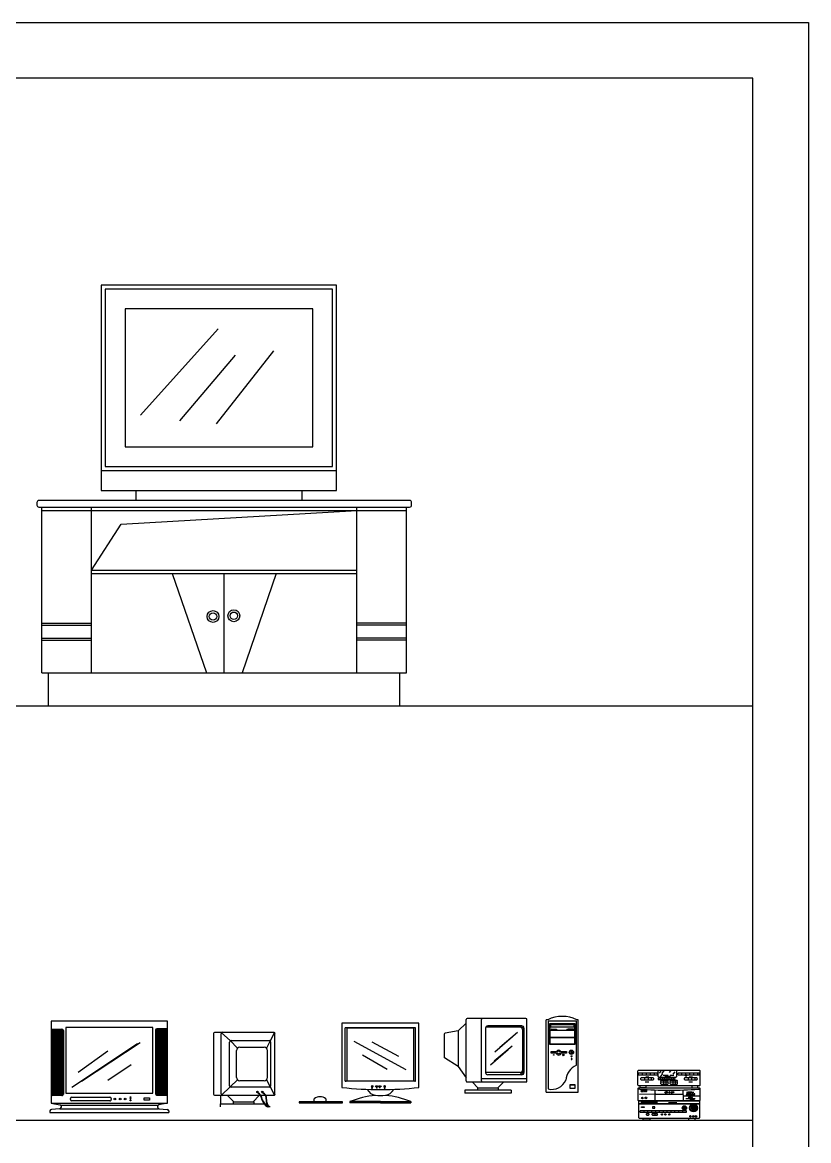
# Model space of a CAD drawing. Header units: inches. Extents: x 11.8 to 54.3, y 10.8 to 35.6.
# Drawn here: x 49.54 to 54.28, y 28.87 to 35.62 of the extents above; entities that cross this region are included whole.
import ezdxf

# ---------------------------------------------------------------- set-up
doc = ezdxf.new("R2010")
doc.units = ezdxf.units.IN
doc.header["$MEASUREMENT"] = 0
for name, color, linetype in [('02', 2, 'Continuous'), ('1', 1, 'Continuous'), ('4', 4, 'Continuous'), ('8', 8, 'Continuous'), ('kadrbm', 4, 'Continuous')]:
    doc.layers.add(name, color=color, linetype=linetype)
pattern_1 = [(45, (48.951376, 28.469037), (-0.004490128, 0.004490128), []), (135, (48.951376, 28.469037), (-0.004490128, -0.004490128), [])]
pattern_2 = [(82.5, (-159.1795005, 506.76297), (-0.00472030156, 0.00442143224), [0, -0.005099354046, 0, -0.00570322492, 0, -0.005451612056]), (52.5, (-159.1795005, 506.76297), (-0.00249646094, 0.0108930916), [0, -0.002750967314, 0, -0.00459612832, 0, -0.00176129005]), (12.5, (-159.1824183, 506.760052), (0.007374032543, 0.00740088168), [0, -0.001677419094, 0, -0.00603870874, 0, -0.00788386974]), (2.5, (-159.182418, 506.760052), (0.00504917292, 0.00921326749), [0, -0.000838709547, 0, -0.00395870906, 0, -0.004529031554])]

# ---------------------------------------------------------------- blocks, each defined once
blk = doc.blocks.new('kadrbm')
at = {"layer": 'kadrbm', "color": 4}
blk.add_lwpolyline([(0, 0), (0, 24.7972), (21, 24.7972), (21, 0), (0, 0)], close=True, dxfattribs=at)
blk.add_lwpolyline([(20.6631, 0.3257), (20.6631, 24.4603), (0.3369, 24.4603), (0.3369, 0.3257), (20.6631, 0.3257)], dxfattribs=at)

msp = doc.modelspace()

# ---------------------------------------------------------------- hatches: boundary and pattern name
at = {"layer": '8'}
h = msp.add_hatch(dxfattribs=at)
h.set_pattern_fill('ANSI37', color=256, scale=0.002, style=0)
h.set_pattern_definition(pattern_1)
edge = h.paths.add_edge_path()
edge.add_ellipse((49.7729, 29.5394), major_axis=(0.00933, 0), ratio=0.85714, start_angle=-360, end_angle=-270)
edge.add_line((49.7729, 29.5474), (49.7097, 29.5474))
edge.add_line((49.7097, 29.5474), (49.7097, 29.1459))
edge.add_line((49.7097, 29.1459), (49.7729, 29.1459))
edge.add_ellipse((49.7729, 29.1539), major_axis=(-0.00933, 0), ratio=0.85714, start_angle=90, end_angle=180)
edge.add_line((49.7822, 29.1539), (49.7822, 29.5394))
h = msp.add_hatch(dxfattribs=at)
h.set_pattern_fill('ANSI37', color=256, scale=0.002, style=0)
h.set_pattern_definition(pattern_1)
edge = h.paths.add_edge_path()
edge.add_ellipse((50.3466, 29.1575), major_axis=(0.00933, 0), ratio=0.85714, start_angle=180, end_angle=270)
edge.add_line((50.3466, 29.1495), (50.4097, 29.1495))
edge.add_line((50.4097, 29.1495), (50.4097, 29.5488))
edge.add_line((50.4097, 29.5488), (50.3466, 29.5488))
edge.add_ellipse((50.3466, 29.5408), major_axis=(-0.00933, 0), ratio=0.85714, start_angle=-90, end_angle=0)
edge.add_line((50.3373, 29.5408), (50.3373, 29.1575))
h = msp.add_hatch(color=256, dxfattribs=at)
h.dxf.hatch_style = 1
h.paths.add_polyline_path([(53.2527, 29.0989), (53.2527, 29.0974), (53.6218, 29.0974), (53.6218, 29.0989)])
h = msp.add_hatch(dxfattribs=at)
h.set_pattern_fill('AR-SAND,_O', color=256, scale=0.003355, angle=45)
h.set_pattern_definition(pattern_2)
h.paths.add_polyline_path([(53.5155, 29.0712, 1), (53.5424, 29.0712, 1)])
h = msp.add_hatch(dxfattribs=at)
h.set_pattern_fill('AR-SAND,_O', color=256, scale=0.003355, angle=45)
h.set_pattern_definition(pattern_2)
h.paths.add_polyline_path([(53.6007, 29.0717, 1), (53.5677, 29.0717, 1)])

# ---------------------------------------------------------------- linework, layer by layer
at = {"layer": '02'}
for p, q in [((50.2474, 33.2537, -0.4312), (50.7155, 33.7745, -0.4312)), ((50.4859, 33.2184, -0.4312), (50.8215, 33.6156, -0.4312)), ((50.7067, 33.2008, -0.4312), (51.0511, 33.6421, -0.4312)), ((50.0107, 32.9183), (51.4307, 32.9183)), ((49.6531, 31.6983), (49.6531, 32.6983)), ((49.6531, 32.6783), (51.8531, 32.6783)), ((49.9531, 31.6983), (49.9531, 32.6983)), ((51.5531, 31.6983), (51.5531, 32.6983)), ((51.8531, 31.6983), (51.8531, 32.6983)), ((49.9531, 32.3183), (51.5531, 32.3183)), ((49.9531, 32.2983), (51.5531, 32.2983)), ((50.4397, 32.2983), (50.6457, 31.6983)), ((50.7531, 31.6983), (50.7531, 32.2983)), ((51.0665, 32.2983), (50.8606, 31.6983)), ((49.6531, 31.9983), (49.9531, 31.9983)), ((51.8531, 31.9983), (51.5531, 31.9983)), ((49.6531, 31.9863), (49.9531, 31.9863)), ((51.8531, 31.9863), (51.5531, 31.9863)), ((49.6531, 31.9063), (49.9531, 31.9063)), ((49.6531, 31.8943), (49.9531, 31.8943)), ((51.8531, 31.9063), (51.5531, 31.9063)), ((51.8531, 31.8943), (51.5531, 31.8943)), ((49.6531, 31.6983), (51.8531, 31.6983)), ((49.6931, 31.4983), (49.6931, 31.6983)), ((51.8131, 31.4983), (51.8131, 31.6983)), ((49.6931, 31.4983), (51.8131, 31.4983)), ((50.4097, 29.5953), (49.7097, 29.5953)), ((49.7097, 29.5953), (49.7097, 29.1013)), ((50.4097, 29.1013), (50.4097, 29.5953)), ((52.2119, 29.5842), (52.164, 29.5365)), ((52.2119, 29.2348), (52.2119, 29.6046)), ((52.5729, 29.611), (52.2183, 29.611)), ((52.3049, 29.2348), (52.3049, 29.6046)), ((52.5482, 29.5666), (52.3424, 29.5666)), ((52.5482, 29.5666), (52.5393, 29.5583)), ((52.5484, 29.5545), (52.5573, 29.5628)), ((52.5793, 29.2348), (52.5793, 29.6046)), ((52.6958, 29.1668), (52.6958, 29.6033)), ((52.7048, 29.6033), (52.6958, 29.6033)), ((52.7066, 29.5961), (52.7066, 29.1861)), ((52.878, 29.5961), (52.7066, 29.5961)), ((52.7165, 29.4543), (52.7165, 29.5814)), ((52.7165, 29.5814), (52.8684, 29.5814)), ((52.8684, 29.5814), (52.8684, 29.4543)), ((52.878, 29.3289), (52.878, 29.5961)), ((52.8888, 29.6033), (52.8798, 29.6033)), ((52.8888, 29.1668), (52.8888, 29.6033)), ((49.7097, 29.5474), (49.7729, 29.5474)), ((49.7822, 29.5394), (49.7822, 29.1539)), ((50.3213, 29.5574), (49.7982, 29.5574)), ((49.7982, 29.5574), (49.7982, 29.1604)), ((50.3213, 29.1604), (50.3213, 29.5574)), ((50.3373, 29.5408), (50.3373, 29.1575)), ((50.4097, 29.5488), (50.3466, 29.5488)), ((50.7896, 29.4788), (50.7368, 29.5258)), ((51.0559, 29.5269), (51.0306, 29.4758)), ((51.9072, 29.5552), (51.4832, 29.5552)), ((51.4832, 29.2328), (51.4832, 29.5552)), ((51.8972, 29.5532), (51.4932, 29.5532)), ((51.4932, 29.5532), (51.4932, 29.2348)), ((51.8972, 29.2348), (51.8972, 29.5532)), ((51.9072, 29.2328), (51.9072, 29.5552)), ((52.0795, 29.5162), (52.0795, 29.3793)), ((52.164, 29.5365), (52.0848, 29.5225)), ((52.164, 29.5365), (52.164, 29.3215)), ((52.3296, 29.5537), (52.3296, 29.2851)), ((52.5393, 29.5583), (52.3304, 29.5583)), ((52.3854, 29.4111), (52.4923, 29.5021)), ((52.4147, 29.439), (52.5216, 29.5299)), ((52.561, 29.5537), (52.5521, 29.5454)), ((52.5521, 29.5454), (52.5521, 29.2983)), ((52.561, 29.5537), (52.561, 29.2851)), ((52.8666, 29.539), (52.7183, 29.539)), ((52.8666, 29.5381), (52.7183, 29.5381)), ((52.8666, 29.4976), (52.7183, 29.4976)), ((52.8666, 29.4967), (52.7183, 29.4967)), ((52.8666, 29.4958), (52.7183, 29.4958)), ((49.8326, 29.197), (50.2293, 29.4604)), ((49.8915, 29.2331), (50.245, 29.467)), ((50.8322, 29.4329), (50.7896, 29.4788)), ((51.0306, 29.4758), (51.0079, 29.4329)), ((51.8496, 29.3011), (51.5374, 29.4731)), ((51.8054, 29.3822), (51.6456, 29.4682)), ((52.3822, 29.3554), (52.4891, 29.4463)), ((52.8684, 29.4543), (52.7165, 29.4543)), ((49.8707, 29.2877), (50.0505, 29.4162)), ((51.7365, 29.3036), (51.5866, 29.3896)), ((52.164, 29.3215), (52.0825, 29.3739)), ((52.3583, 29.3325), (52.4652, 29.4235)), ((52.7561, 29.4032), (52.765, 29.4032)), ((52.758, 29.413), (52.7657, 29.413)), ((52.7761, 29.413), (52.7839, 29.413)), ((52.7768, 29.4032), (52.7857, 29.4032)), ((50.05, 29.2389), (50.1912, 29.333)), ((52.164, 29.3215), (52.2119, 29.254)), ((52.561, 29.2851), (52.5521, 29.2983)), ((50.7896, 29.1991), (50.8322, 29.242)), ((51.0079, 29.242), (51.0306, 29.1991)), ((51.9072, 29.2328), (51.4832, 29.2328)), ((51.4932, 29.2348), (51.8972, 29.2348)), ((52.2183, 29.2283), (52.5729, 29.2283)), ((52.2846, 29.191), (52.2489, 29.2283)), ((52.5793, 29.2479), (52.3049, 29.2479)), ((52.5393, 29.2855), (52.3296, 29.2855)), ((52.5482, 29.2723), (52.3424, 29.2723)), ((52.4401, 29.2283), (52.4015, 29.191)), ((52.5482, 29.2723), (52.5393, 29.2855)), ((52.5573, 29.2761), (52.5484, 29.2892)), ((53.2736, 29.2813), (53.2736, 29.2713)), ((53.2884, 29.2532), (53.2884, 29.2413)), ((53.2927, 29.2288), (53.3143, 29.2288)), ((53.2955, 29.2602), (53.315, 29.2602)), ((53.2977, 29.2813), (53.2977, 29.2713)), ((53.3101, 29.2532), (53.3101, 29.2413)), ((53.3217, 29.2813), (53.3217, 29.2713)), ((53.3287, 29.2532), (53.3287, 29.2413)), ((53.3458, 29.2813), (53.3458, 29.2713)), ((53.383, 29.2515), (53.383, 29.2428)), ((53.3962, 29.2515), (53.3962, 29.2428)), ((53.3999, 29.2695), (53.4303, 29.2695)), ((53.4022, 29.237), (53.4022, 29.23)), ((53.4022, 29.2274), (53.4022, 29.2155)), ((53.4093, 29.2515), (53.4093, 29.2428)), ((53.4102, 29.2628), (53.4452, 29.2628)), ((53.4165, 29.237), (53.4165, 29.23)), ((53.4165, 29.2274), (53.4165, 29.2155)), ((53.4225, 29.2515), (53.4225, 29.2428)), ((53.4357, 29.2515), (53.4357, 29.2428)), ((53.4429, 29.2699), (53.4653, 29.2699)), ((53.4488, 29.2515), (53.4488, 29.2428)), ((53.4582, 29.237), (53.4582, 29.23)), ((53.4582, 29.2274), (53.4582, 29.2155)), ((53.462, 29.2515), (53.462, 29.2428)), ((53.4726, 29.237), (53.4726, 29.23)), ((53.4726, 29.2274), (53.4726, 29.2155)), ((53.5121, 29.2813), (53.5121, 29.2713)), ((53.5362, 29.2813), (53.5362, 29.2713)), ((53.5511, 29.2532), (53.5511, 29.2413)), ((53.5554, 29.2288), (53.577, 29.2288)), ((53.5581, 29.2602), (53.5777, 29.2602)), ((53.5603, 29.2813), (53.5603, 29.2713)), ((53.5727, 29.2532), (53.5727, 29.2413)), ((53.5843, 29.2813), (53.5843, 29.2713)), ((53.5913, 29.2532), (53.5913, 29.2413)), ((53.6084, 29.2813), (53.6084, 29.2713)), ((49.7982, 29.1604), (50.3213, 29.1604)), ((50.7896, 29.1991), (50.7368, 29.1491)), ((51.0306, 29.1991), (51.0559, 29.148)), ((51.6715, 29.2017), (51.6715, 29.2019)), ((51.6736, 29.2019), (51.6715, 29.2019)), ((51.6736, 29.2017), (51.6715, 29.2017)), ((51.6725, 29.1962), (51.6725, 29.1919)), ((51.6738, 29.2041), (51.6736, 29.2041)), ((51.6736, 29.2019), (51.6736, 29.2041)), ((51.6736, 29.1997), (51.6736, 29.2017)), ((51.6738, 29.1997), (51.6736, 29.1997)), ((51.6738, 29.2019), (51.6738, 29.2041)), ((51.6759, 29.2019), (51.6738, 29.2019)), ((51.6738, 29.1997), (51.6738, 29.2017)), ((51.6759, 29.2017), (51.6738, 29.2017)), ((51.6759, 29.2019), (51.6759, 29.2017)), ((51.6814, 29.2036), (51.6814, 29.2004)), ((51.6824, 29.2036), (51.6824, 29.2004)), ((51.6889, 29.1942), (51.6881, 29.1942)), ((51.6889, 29.1941), (51.6881, 29.1941)), ((51.6925, 29.2019), (51.6882, 29.2019)), ((51.6882, 29.2017), (51.6882, 29.2019)), ((51.6925, 29.2017), (51.6882, 29.2017)), ((51.6893, 29.1952), (51.6887, 29.1957)), ((51.6893, 29.1931), (51.6887, 29.1926)), ((51.6894, 29.1952), (51.6888, 29.1958)), ((51.6894, 29.1931), (51.6888, 29.1925)), ((51.6903, 29.1956), (51.6903, 29.1964)), ((51.6903, 29.1927), (51.6903, 29.1919)), ((51.6904, 29.1956), (51.6904, 29.1964)), ((51.6904, 29.1927), (51.6904, 29.1919)), ((51.6914, 29.1952), (51.692, 29.1958)), ((51.6914, 29.1931), (51.692, 29.1925)), ((51.6915, 29.1952), (51.692, 29.1957)), ((51.6915, 29.1931), (51.692, 29.1926)), ((51.6919, 29.1942), (51.6927, 29.1942)), ((51.6919, 29.1941), (51.6927, 29.1941)), ((51.6925, 29.2019), (51.6925, 29.2017)), ((52.2053, 29.1795), (52.2053, 29.1615)), ((52.4833, 29.1795), (52.2053, 29.1795)), ((52.4833, 29.1615), (52.2053, 29.1615)), ((52.4056, 29.191), (52.2813, 29.191)), ((52.2813, 29.191), (52.2813, 29.1795)), ((52.4056, 29.191), (52.4056, 29.1795)), ((52.4833, 29.1795), (52.4833, 29.1615)), ((52.6958, 29.1668), (52.8888, 29.1668)), ((52.7065, 29.1668), (52.7065, 29.1623)), ((52.7226, 29.1668), (52.7226, 29.1623)), ((52.862, 29.1668), (52.862, 29.1623)), ((52.878, 29.1668), (52.878, 29.1623)), ((53.3522, 29.1547), (53.3522, 29.1804)), ((53.521, 29.1547), (53.521, 29.1801)), ((53.5488, 29.1698), (53.5734, 29.1698)), ((49.7729, 29.1459), (49.7097, 29.1459)), ((49.7097, 29.1013), (50.4097, 29.1013)), ((49.7097, 29.1013), (49.7613, 29.0897)), ((49.8248, 29.122), (49.8248, 29.1285)), ((49.8342, 29.1365), (50.0622, 29.1365)), ((50.0622, 29.114), (49.8342, 29.114)), ((50.0716, 29.1285), (50.0716, 29.122)), ((50.1848, 29.1392), (50.1902, 29.1392)), ((50.1848, 29.1348), (50.1848, 29.1392)), ((50.1902, 29.1348), (50.1848, 29.1348)), ((50.1848, 29.1296), (50.1902, 29.1296)), ((50.1848, 29.1253), (50.1848, 29.1296)), ((50.1902, 29.1253), (50.1848, 29.1253)), ((50.1848, 29.1195), (50.1902, 29.1195)), ((50.1848, 29.1152), (50.1848, 29.1195)), ((50.1902, 29.1152), (50.1848, 29.1152)), ((50.1902, 29.1392), (50.1902, 29.1348)), ((50.1902, 29.1296), (50.1902, 29.1253)), ((50.1902, 29.1195), (50.1902, 29.1152)), ((50.2701, 29.1322), (50.302, 29.1322)), ((50.2701, 29.119), (50.2701, 29.1322)), ((50.302, 29.119), (50.2701, 29.119)), ((50.302, 29.1322), (50.302, 29.119)), ((50.3466, 29.1495), (50.4097, 29.1495)), ((50.4097, 29.1013), (50.3582, 29.0897)), ((51.2963, 29.1083), (51.2963, 29.1264)), ((51.3657, 29.1083), (51.2963, 29.1083)), ((51.3657, 29.1264), (51.3657, 29.1083)), ((51.5115, 29.1102), (51.5115, 29.1022)), ((51.879, 29.1102), (51.879, 29.1022)), ((53.2527, 29.0989), (53.6218, 29.0989)), ((53.2527, 29.0974), (53.6218, 29.0974)), ((53.3478, 29.1547), (53.2572, 29.1538)), ((53.2655, 29.1068), (53.366, 29.1068)), ((53.3522, 29.1142), (53.3522, 29.1513)), ((53.3557, 29.1547), (53.5176, 29.1547)), ((53.4321, 29.1043), (53.483, 29.1043)), ((53.521, 29.1513), (53.521, 29.1142)), ((53.5627, 29.1228), (53.5892, 29.1228)), ((49.7015, 29.055), (49.7015, 29.0451)), ((49.7015, 29.0451), (50.4179, 29.0451)), ((49.7595, 29.0664), (49.7102, 29.063)), ((49.7622, 29.0669), (50.3572, 29.0669)), ((49.7649, 29.0881), (50.3546, 29.0881)), ((49.7682, 29.0819), (49.7682, 29.0744)), ((50.3512, 29.0819), (50.3512, 29.0744)), ((50.3599, 29.0664), (50.4092, 29.063)), ((50.4179, 29.055), (50.4179, 29.0451)), ((53.2839, 29.0541), (53.2839, 29.0455)), ((53.3071, 29.0541), (53.3071, 29.0455)), ((53.3304, 29.0541), (53.3304, 29.0455)), ((53.3503, 29.0363), (53.3503, 29.029)), ((53.3537, 29.0541), (53.3537, 29.0455)), ((53.377, 29.0541), (53.377, 29.0455)), ((53.4003, 29.0541), (53.4003, 29.0455)), ((53.4236, 29.0541), (53.4236, 29.0455)), ((53.4468, 29.0541), (53.4468, 29.0455)), ((53.4701, 29.0541), (53.4701, 29.0455)), ((53.4934, 29.0541), (53.4934, 29.0455)), ((53.5167, 29.0541), (53.5167, 29.0455))]:
    msp.add_line(p, q, dxfattribs=at)
for points in [[(50.0107, 34.0383), (50.0107, 32.7983), (51.4307, 32.7983), (51.4307, 34.0383)], [(51.4067, 32.9423), (51.4067, 34.0143), (50.0347, 34.0143), (50.0347, 32.9423)], [(51.2867, 33.0623), (51.2867, 33.8943), (50.1547, 33.8943), (50.1547, 33.0623)], [(50.2207, 32.7383), (50.2207, 32.7983), (51.2207, 32.7983), (51.2207, 32.7383)], [(52.7183, 29.5796), (52.8666, 29.5796), (52.8666, 29.4561), (52.7183, 29.4561)], [(52.7239, 29.5759), (52.8612, 29.5759), (52.8612, 29.5583), (52.7239, 29.5583)], [(52.7366, 29.5474), (52.7462, 29.5474), (52.7462, 29.5441), (52.7366, 29.5441)], [(52.748, 29.5474), (52.7576, 29.5474), (52.7576, 29.5441), (52.748, 29.5441)], [(52.8276, 29.5485), (52.8418, 29.5485), (52.8418, 29.5428), (52.8276, 29.5428)], [(52.8448, 29.5485), (52.859, 29.5485), (52.859, 29.5428), (52.8448, 29.5428)], [(51.6483, 29.196), (51.6418, 29.196), (51.6418, 29.1915), (51.6483, 29.1915)], [(51.7236, 29.196), (51.7172, 29.196), (51.7172, 29.1915), (51.7236, 29.1915)], [(52.8395, 29.2124), (52.8687, 29.2124), (52.8687, 29.1883), (52.8395, 29.1883)], [(52.8404, 29.2115), (52.8678, 29.2115), (52.8678, 29.1892), (52.8404, 29.1892)], [(53.2675, 29.1772), (53.2698, 29.1772), (53.2698, 29.1769), (53.2693, 29.1768), (53.2691, 29.1766), (53.2691, 29.1763), (53.2691, 29.1717), (53.2691, 29.1714), (53.2693, 29.1713), (53.2706, 29.1713), (53.2708, 29.1714), (53.2712, 29.1716), (53.2715, 29.1719), (53.2718, 29.1723), (53.272, 29.1727), (53.2722, 29.1726), (53.2715, 29.171), (53.2675, 29.171), (53.2675, 29.1713), (53.2678, 29.1713), (53.2682, 29.1714), (53.2683, 29.1717), (53.2683, 29.1763), (53.2682, 29.1765), (53.2681, 29.1767), (53.268, 29.1768), (53.2678, 29.1768), (53.2676, 29.1769)], [(53.2727, 29.1772), (53.2748, 29.1772), (53.2748, 29.1769), (53.2745, 29.1768), (53.2743, 29.1766), (53.2742, 29.1763), (53.2742, 29.1723), (53.2743, 29.1718), (53.2745, 29.1714), (53.2748, 29.1712), (53.2753, 29.1712), (53.2757, 29.1713), (53.276, 29.1716), (53.2763, 29.172), (53.2764, 29.1726), (53.2764, 29.1764), (53.2763, 29.1767), (53.2763, 29.1768), (53.276, 29.1769), (53.276, 29.1772), (53.2772, 29.1772), (53.2772, 29.1769), (53.2768, 29.1768), (53.2767, 29.1764), (53.2767, 29.1725), (53.2765, 29.1717), (53.276, 29.1711), (53.275, 29.1709), (53.2742, 29.1711), (53.2737, 29.1716), (53.2735, 29.1721), (53.2734, 29.1726), (53.2734, 29.1763), (53.2734, 29.1765), (53.2731, 29.1768), (53.2727, 29.1769)], [(53.2777, 29.1772), (53.2797, 29.1772), (53.2797, 29.1769), (53.2792, 29.1768), (53.2791, 29.1764), (53.2791, 29.1743), (53.2812, 29.1743), (53.2812, 29.1765), (53.281, 29.1768), (53.2806, 29.177), (53.2806, 29.1772), (53.2825, 29.1772), (53.2825, 29.177), (53.282, 29.1768), (53.2819, 29.1763), (53.2819, 29.1718), (53.2821, 29.1714), (53.2825, 29.1712), (53.2825, 29.171), (53.2806, 29.171), (53.2806, 29.1712), (53.281, 29.1714), (53.2812, 29.1717), (53.2812, 29.174), (53.2791, 29.174), (53.2791, 29.1717), (53.2793, 29.1714), (53.2797, 29.1712), (53.2797, 29.171), (53.2777, 29.171), (53.2777, 29.1713), (53.2783, 29.1714), (53.2784, 29.1718), (53.2784, 29.1765), (53.2782, 29.1768), (53.2778, 29.177)], [(53.2864, 29.1772), (53.2886, 29.1772), (53.2886, 29.1769), (53.2882, 29.1768), (53.288, 29.1766), (53.2879, 29.1763), (53.2879, 29.1717), (53.288, 29.1714), (53.2882, 29.1713), (53.2894, 29.1713), (53.2897, 29.1714), (53.2901, 29.1716), (53.2904, 29.1719), (53.2906, 29.1723), (53.2909, 29.1727), (53.2911, 29.1726), (53.2904, 29.171), (53.2864, 29.171), (53.2864, 29.1713), (53.2867, 29.1713), (53.287, 29.1714), (53.2871, 29.1717), (53.2871, 29.1763), (53.2871, 29.1765), (53.287, 29.1767), (53.2869, 29.1768), (53.2866, 29.1768), (53.2864, 29.1769)], [(53.2916, 29.1772), (53.2937, 29.1772), (53.2937, 29.1769), (53.2933, 29.1768), (53.2931, 29.1766), (53.2931, 29.1763), (53.2931, 29.1723), (53.2932, 29.1718), (53.2933, 29.1714), (53.2937, 29.1712), (53.2941, 29.1712), (53.2946, 29.1713), (53.2949, 29.1716), (53.2951, 29.172), (53.2952, 29.1726), (53.2952, 29.1764), (53.2952, 29.1767), (53.2952, 29.1768), (53.2948, 29.1769), (53.2948, 29.1772), (53.2961, 29.1772), (53.2961, 29.1769), (53.2957, 29.1768), (53.2956, 29.1764), (53.2956, 29.1725), (53.2953, 29.1717), (53.2949, 29.1711), (53.2939, 29.1709), (53.2931, 29.1711), (53.2925, 29.1716), (53.2923, 29.1721), (53.2923, 29.1726), (53.2923, 29.1763), (53.2922, 29.1765), (53.292, 29.1768), (53.2916, 29.1769)], [(53.2966, 29.1772), (53.2986, 29.1772), (53.2986, 29.1769), (53.298, 29.1768), (53.298, 29.1764), (53.298, 29.1743), (53.3001, 29.1743), (53.3001, 29.1765), (53.2999, 29.1768), (53.2995, 29.177), (53.2995, 29.1772), (53.3014, 29.1772), (53.3014, 29.177), (53.3009, 29.1768), (53.3008, 29.1763), (53.3008, 29.1718), (53.3009, 29.1714), (53.3014, 29.1712), (53.3014, 29.171), (53.2995, 29.171), (53.2995, 29.1712), (53.2999, 29.1714), (53.3001, 29.1717), (53.3001, 29.174), (53.2979, 29.174), (53.2979, 29.1717), (53.2981, 29.1714), (53.2986, 29.1712), (53.2986, 29.171), (53.2966, 29.171), (53.2966, 29.1713), (53.2971, 29.1714), (53.2972, 29.1718), (53.2972, 29.1765), (53.2971, 29.1768), (53.2966, 29.177)], [(53.4125, 29.1685), (53.4147, 29.1685), (53.4147, 29.1682), (53.4143, 29.1682), (53.414, 29.1679), (53.414, 29.1677), (53.4121, 29.163), (53.4122, 29.1628), (53.4124, 29.1626), (53.4136, 29.1626), (53.4139, 29.1627), (53.4142, 29.1629), (53.4145, 29.1632), (53.4148, 29.1637), (53.4151, 29.164), (53.4153, 29.1639), (53.4145, 29.1623), (53.4106, 29.1623), (53.4106, 29.1626), (53.4109, 29.1627), (53.4112, 29.1628), (53.4113, 29.1631), (53.4132, 29.1677), (53.4132, 29.1679), (53.4131, 29.168), (53.413, 29.1682), (53.4127, 29.1682), (53.4125, 29.1682)], [(53.4177, 29.1685), (53.4198, 29.1685), (53.4198, 29.1682), (53.4194, 29.1681), (53.4192, 29.168), (53.4192, 29.1677), (53.4172, 29.1636), (53.4173, 29.1631), (53.4175, 29.1628), (53.4179, 29.1626), (53.4183, 29.1625), (53.4187, 29.1626), (53.4191, 29.1629), (53.4193, 29.1633), (53.4194, 29.164), (53.4213, 29.1678), (53.4213, 29.168), (53.4212, 29.1681), (53.4209, 29.1682), (53.4209, 29.1685), (53.4222, 29.1685), (53.4222, 29.1683), (53.4218, 29.1681), (53.4217, 29.1678), (53.4198, 29.1638), (53.4195, 29.163), (53.419, 29.1625), (53.4181, 29.1622), (53.4172, 29.1624), (53.4167, 29.1629), (53.4165, 29.1635), (53.4165, 29.1639), (53.4184, 29.1677), (53.4183, 29.1679), (53.4181, 29.1681), (53.4177, 29.1682)], [(53.4227, 29.1685), (53.4247, 29.1685), (53.4247, 29.1683), (53.4241, 29.1681), (53.4241, 29.1677), (53.4241, 29.1656), (53.4261, 29.1656), (53.4261, 29.1679), (53.426, 29.1682), (53.4255, 29.1683), (53.4255, 29.1685), (53.4275, 29.1685), (53.4275, 29.1683), (53.427, 29.1682), (53.4269, 29.1677), (53.4249, 29.1631), (53.4251, 29.1627), (53.4256, 29.1626), (53.4256, 29.1623), (53.4236, 29.1623), (53.4236, 29.1626), (53.4241, 29.1627), (53.4242, 29.1631), (53.4261, 29.1653), (53.424, 29.1653), (53.4221, 29.1631), (53.4223, 29.1627), (53.4227, 29.1626), (53.4227, 29.1623), (53.4208, 29.1623), (53.4208, 29.1626), (53.4213, 29.1627), (53.4214, 29.1631), (53.4233, 29.1678), (53.4231, 29.1682), (53.4227, 29.1683)], [(53.4366, 29.1685), (53.4386, 29.1685), (53.4386, 29.1683), (53.4381, 29.1681), (53.438, 29.1677), (53.438, 29.1656), (53.4401, 29.1656), (53.4401, 29.1679), (53.4399, 29.1682), (53.4395, 29.1683), (53.4395, 29.1685), (53.4414, 29.1685), (53.4414, 29.1683), (53.4409, 29.1682), (53.4408, 29.1677), (53.4389, 29.1631), (53.439, 29.1627), (53.4395, 29.1626), (53.4395, 29.1623), (53.4376, 29.1623), (53.4376, 29.1626), (53.438, 29.1627), (53.4382, 29.1631), (53.4401, 29.1653), (53.438, 29.1653), (53.436, 29.1631), (53.4363, 29.1627), (53.4367, 29.1626), (53.4367, 29.1623), (53.4347, 29.1623), (53.4347, 29.1626), (53.4352, 29.1627), (53.4353, 29.1631), (53.4373, 29.1678), (53.4371, 29.1682), (53.4367, 29.1683)], [(53.4499, 29.1685), (53.4521, 29.1685), (53.4521, 29.1682), (53.4517, 29.1682), (53.4514, 29.1679), (53.4514, 29.1677), (53.4495, 29.163), (53.4496, 29.1628), (53.4497, 29.1626), (53.451, 29.1626), (53.4512, 29.1627), (53.4516, 29.1629), (53.4519, 29.1632), (53.4522, 29.1637), (53.4524, 29.164), (53.4526, 29.1639), (53.4519, 29.1623), (53.448, 29.1623), (53.448, 29.1626), (53.4483, 29.1627), (53.4486, 29.1628), (53.4487, 29.1631), (53.4506, 29.1677), (53.4506, 29.1679), (53.4505, 29.168), (53.4503, 29.1682), (53.4501, 29.1682), (53.4499, 29.1682)], [(53.455, 29.1685), (53.4572, 29.1685), (53.4572, 29.1682), (53.4568, 29.1681), (53.4566, 29.168), (53.4565, 29.1677), (53.4546, 29.1636), (53.4547, 29.1631), (53.4549, 29.1628), (53.4552, 29.1626), (53.4557, 29.1625), (53.4561, 29.1626), (53.4564, 29.1629), (53.4567, 29.1633), (53.4568, 29.164), (53.4587, 29.1678), (53.4586, 29.168), (53.4586, 29.1681), (53.4583, 29.1682), (53.4583, 29.1685), (53.4596, 29.1685), (53.4596, 29.1683), (53.4592, 29.1681), (53.4591, 29.1678), (53.4571, 29.1638), (53.4569, 29.163), (53.4564, 29.1625), (53.4554, 29.1622), (53.4546, 29.1624), (53.4541, 29.1629), (53.4539, 29.1635), (53.4538, 29.1639), (53.4558, 29.1677), (53.4557, 29.1679), (53.4555, 29.1681), (53.4551, 29.1682)], [(53.4601, 29.1685), (53.462, 29.1685), (53.462, 29.1683), (53.4615, 29.1681), (53.4614, 29.1677), (53.4614, 29.1656), (53.4635, 29.1656), (53.4635, 29.1679), (53.4634, 29.1682), (53.4629, 29.1683), (53.4629, 29.1685), (53.4649, 29.1685), (53.4649, 29.1683), (53.4643, 29.1682), (53.4642, 29.1677), (53.4623, 29.1631), (53.4625, 29.1627), (53.4629, 29.1626), (53.4629, 29.1623), (53.461, 29.1623), (53.461, 29.1626), (53.4614, 29.1627), (53.4616, 29.1631), (53.4635, 29.1653), (53.4614, 29.1653), (53.4595, 29.1631), (53.4597, 29.1627), (53.4601, 29.1626), (53.4601, 29.1623), (53.4582, 29.1623), (53.4582, 29.1626), (53.4587, 29.1627), (53.4588, 29.1631), (53.4607, 29.1678), (53.4605, 29.1682), (53.4601, 29.1683)], [(53.5394, 29.1475), (53.5435, 29.1475), (53.545, 29.1563), (53.5409, 29.1563)], [(53.5456, 29.1475), (53.5497, 29.1475), (53.5512, 29.1563), (53.5471, 29.1563)], [(53.5519, 29.1475), (53.5561, 29.1475), (53.5576, 29.1563), (53.5534, 29.1563)], [(53.5519, 29.1288), (53.5561, 29.1288), (53.5576, 29.1375), (53.5534, 29.1375)], [(53.5581, 29.1475), (53.5622, 29.1475), (53.5637, 29.1563), (53.5596, 29.1563)], [(53.5581, 29.1288), (53.5622, 29.1288), (53.5637, 29.1375), (53.5596, 29.1375)], [(53.5645, 29.1475), (53.5686, 29.1475), (53.5701, 29.1563), (53.566, 29.1563)], [(53.5645, 29.1288), (53.5686, 29.1288), (53.5701, 29.1375), (53.566, 29.1375)], [(53.5716, 29.1475), (53.5757, 29.1475), (53.5772, 29.1563), (53.573, 29.1563)], [(53.5716, 29.1288), (53.5757, 29.1288), (53.5772, 29.1375), (53.573, 29.1375)], [(53.5786, 29.1475), (53.5828, 29.1475), (53.5843, 29.1563), (53.5801, 29.1563)], [(53.5856, 29.1475), (53.5897, 29.1475), (53.5912, 29.1563), (53.5871, 29.1563)], [(53.2698, 29.0786), (53.2869, 29.0786), (53.2869, 29.0737), (53.2698, 29.0737)], [(53.3369, 29.0696), (53.3507, 29.0696), (53.3507, 29.0786), (53.3369, 29.0786)]]:
    msp.add_lwpolyline(points, close=True, dxfattribs=at)
for points in [[(49.6231, 32.7103, 0.414214), (49.6351, 32.6983), (51.8711, 32.6983, 0.414214), (51.8831, 32.7103), (51.8831, 32.7263, 0.414214), (51.8711, 32.7383), (49.6351, 32.7383, 0.414214), (49.6231, 32.7263)], [(53.2527, 29.2064), (53.6191, 29.2064, 0.414214), (53.625, 29.2124), (53.625, 29.2924, 0.414214), (53.6191, 29.2984), (53.2527, 29.2984, 0.414214), (53.2468, 29.2924), (53.2468, 29.2124, 0.414214)], [(53.2545, 29.2713), (53.363, 29.2713, 0.414214), (53.368, 29.2763), (53.368, 29.2763, 0.414214), (53.363, 29.2813), (53.2545, 29.2813, 0.414214), (53.2495, 29.2763), (53.2495, 29.2763, 0.414214)], [(53.2701, 29.2413), (53.3384, 29.2413, 0.414214), (53.3443, 29.2472), (53.3443, 29.2472, 0.414214), (53.3384, 29.2532), (53.2701, 29.2532, 0.414214), (53.2642, 29.2472), (53.2642, 29.2472, 0.414214)], [(53.3742, 29.2428), (53.4682, 29.2428, 0.414214), (53.4725, 29.2472), (53.4725, 29.2472, 0.414214), (53.4682, 29.2515), (53.3742, 29.2515, 0.414214), (53.3698, 29.2472), (53.3698, 29.2472, 0.414214)], [(53.391, 29.2155), (53.4262, 29.2155, 0.414214), (53.4321, 29.2214), (53.4321, 29.2214, 0.414214), (53.4262, 29.2274), (53.391, 29.2274, 0.414214), (53.385, 29.2214), (53.385, 29.2214, 0.414214)], [(53.3887, 29.23), (53.4285, 29.23, 0.414214), (53.4319, 29.2335), (53.4319, 29.2335, 0.414214), (53.4285, 29.237), (53.3887, 29.237, 0.414214), (53.3853, 29.2335), (53.3853, 29.2335, 0.414214)], [(53.4471, 29.2155), (53.4822, 29.2155, 0.414214), (53.4882, 29.2214), (53.4882, 29.2214, 0.414214), (53.4822, 29.2274), (53.4471, 29.2274, 0.414214), (53.4411, 29.2214), (53.4411, 29.2214, 0.414214)], [(53.4448, 29.23), (53.4845, 29.23, 0.414214), (53.488, 29.2335), (53.488, 29.2335, 0.414214), (53.4845, 29.237), (53.4448, 29.237, 0.414214), (53.4413, 29.2335), (53.4413, 29.2335, 0.414214)], [(53.4931, 29.2713), (53.6157, 29.2713, 0.414214), (53.6207, 29.2763), (53.6207, 29.2763, 0.414214), (53.6157, 29.2813), (53.4931, 29.2813, 0.414214), (53.4881, 29.2763), (53.4881, 29.2763, 0.414214)], [(53.5328, 29.2413), (53.601, 29.2413, 0.414214), (53.607, 29.2472), (53.607, 29.2472, 0.414214), (53.601, 29.2532), (53.5328, 29.2532, 0.414214), (53.5269, 29.2472), (53.5269, 29.2472, 0.414214)], [(53.5437, 29.2682, 1), (53.5337, 29.2682, 1)], [(53.254, 29.1937), (53.6182, 29.1937, -0.414214), (53.6216, 29.1903), (53.6216, 29.1177, -0.414214), (53.6182, 29.1142), (53.254, 29.1142, -0.414214), (53.2506, 29.1177), (53.2506, 29.1903, -0.414214)], [(53.2575, 29.0099), (53.6169, 29.0099, 0.414214), (53.6218, 29.0147), (53.6218, 29.1086, 0.414214), (53.6169, 29.1134), (53.2575, 29.1134, 0.414214), (53.2527, 29.1086), (53.2527, 29.0147, 0.414214)], [(53.2643, 29.0455), (53.5381, 29.0455, 0.414214), (53.5424, 29.0498), (53.5424, 29.0498, 0.414214), (53.5381, 29.0541), (53.2643, 29.0541, 0.414214), (53.26, 29.0498), (53.26, 29.0498, 0.414214)], [(53.3022, 29.029), (53.3127, 29.029, 0.414214), (53.3163, 29.0326), (53.3163, 29.0326, 0.414214), (53.3127, 29.0363), (53.3022, 29.0363, 0.414214), (53.2986, 29.0326), (53.2986, 29.0326, 0.414214)], [(53.3365, 29.029), (53.3641, 29.029, 0.414214), (53.3678, 29.0326), (53.3678, 29.0326, 0.414214), (53.3641, 29.0363), (53.3365, 29.0363, 0.414214), (53.3329, 29.0326), (53.3329, 29.0326, 0.414214)]]:
    msp.add_lwpolyline(points, format="xyb", close=True, dxfattribs=at)
for points in [[(49.9531, 32.3183), (50.1302, 32.5958), (51.5531, 32.6783)], [(52.7561, 29.4032), (52.7248, 29.4032), (52.7248, 29.413), (52.758, 29.413)], [(52.7839, 29.413), (52.8171, 29.413), (52.8171, 29.4032), (52.7857, 29.4032)], [(53.3868, 29.2928), (53.377, 29.2807)], [(53.4046, 29.2947), (53.3929, 29.2811), (53.3953, 29.276), (53.3822, 29.2601)], [(53.4443, 29.2951), (53.4364, 29.2858)], [(53.4719, 29.29), (53.4597, 29.2746)], [(53.2971, 29.2064), (53.2971, 29.1937), (53.2615, 29.1937), (53.2615, 29.2064)], [(53.5423, 29.166), (53.5849, 29.166)], [(53.5746, 29.2064), (53.5746, 29.1937), (53.6103, 29.1937), (53.6103, 29.2064)], [(53.5224, 29.1454), (53.6171, 29.1454)], [(53.5385, 29.1277), (53.5945, 29.1277)]]:
    msp.add_lwpolyline(points, dxfattribs=at)
for points in [[(53.4809, 29.2984), (53.4809, 29.2624, -0.414214), (53.4749, 29.2564), (53.3772, 29.2564, -0.414214), (53.3713, 29.2624), (53.3713, 29.2984)], [(53.3206, 29.0099), (53.3206, 29.002, -0.414214), (53.3169, 28.9983), (53.2845, 28.9983, -0.414214), (53.2808, 29.002), (53.2808, 29.0099)], [(53.5538, 29.0099), (53.5538, 29.002, 0.414214), (53.5575, 28.9983), (53.59, 28.9983, 0.414214), (53.5937, 29.002), (53.5937, 29.0099)]]:
    msp.add_lwpolyline(points, format="xyb", dxfattribs=at)
for centre, radius in [((50.6851, 32.0378), 0.0359), ((50.6851, 32.0378), 0.0227), ((50.8108, 32.0423), 0.0359), ((50.8108, 32.0423), 0.0227), ((52.7286, 29.5459), 0.00251), ((52.8222, 29.5457), 0.00185), ((52.7405, 29.3915), 0.00222), ((52.7985, 29.3913), 0.00488), ((52.8474, 29.4081), 0.013), ((52.8474, 29.4081), 0.0103), ((52.8474, 29.4081), 0.00303), ((52.848, 29.3839), 0.00307), ((52.848, 29.3839), 0.00262), ((52.8481, 29.3717), 0.00128), ((52.8481, 29.3624), 0.00128), ((50.9532, 29.168), 0.00467), ((50.9823, 29.168), 0.00467), ((51.6457, 29.2022), 0.00413), ((51.6725, 29.194), 0.00235), ((51.6904, 29.1942), 0.00129), ((51.7203, 29.2022), 0.00413), ((53.2752, 29.1315), 0.00538), ((53.2962, 29.1321), 0.00538), ((53.5842, 29.0717), 0.0236), ((53.3929, 29.0326), 0.00429), ((53.4144, 29.0326), 0.00429), ((53.4376, 29.0326), 0.00429), ((53.5289, 29.0712), 0.0135), ((53.5654, 29.021), 0.00429), ((53.5842, 29.0717), 0.0165), ((53.5822, 29.021), 0.00429), ((53.5991, 29.021), 0.00429)]:
    msp.add_circle(centre, radius, dxfattribs=at)
for centre, radius, start, end in [((52.7923, 29.4341), 0.1904, 62.65034, 117.34966), ((51.4827, 29.5264), 0.0288, 68.48576, 88.89438), ((51.9078, 29.5264), 0.0288, 91.10562, 111.51424), ((52.7709, 29.4055), 0.015, 188.55607, 351.44393), ((52.7709, 29.4055), 0.015, 30.14925, 149.85075), ((52.7709, 29.4041), 0.00599, 188.55607, 351.44393), ((52.7709, 29.41), 0.00599, 30.14925, 149.85075), ((52.9172, 29.2329), 0.1037, 112.22401, 176.50744), ((52.7276, 29.2782), 0.0945, 257.14751, 335.58544), ((50.9299, 29.1193), 0.0496, 4.85948, 62.64125), ((50.9329, 29.1203), 0.0495, 4.2923, 62.42664), ((50.9697, 29.1295), 0.0362, 350.9138, 69.28262), ((50.972, 29.13), 0.0371, 349.23599, 68.57972), ((51.6725, 29.194), 0.00215, 270, 90), ((53.2642, 29.1565), 0.0292, 99.27264, 117.59725), ((53.4413, 31.7296), 2.5508, 265.91198, 273.8983), ((53.6125, 29.1748), 0.0102, 30.77383, 77.17139), ((50.9893, 29.1239), 0.01, 181.96212, 200.41599), ((51.0579, 29.1494), 0.0832, 200.41599, 237.50742), ((50.9923, 29.1245), 0.01, 182.48915, 200.80399), ((51.0579, 29.1494), 0.0802, 200.80399, 241.04721), ((51.0491, 29.1154), 0.0444, 169.34324, 234.65762), ((51.0491, 29.1154), 0.0414, 169.34324, 241.02918), ((51.331, 29.0853), 0.0538, 49.82161, 130.17839), ((53.3557, 29.1513), 0.00342, 90, 180), ((53.5176, 29.1513), 0.00342, 0, 90)]:
    msp.add_arc(centre, radius, start, end, dxfattribs=at)
for centre, major_axis, ratio, start_param, end_param in [((52.2183, 29.6046), (0, 0.00643), 0.997153, 0, 1.570796), ((52.3113, 29.6046), (0, 0.00643), 0.997153, 0, 1.570796), ((52.3424, 29.5537), (0, 0.0129), 0.997153, 0, 1.570796), ((52.5482, 29.5537), (0, 0.0129), 0.997153, -1.570796, 0), ((52.5729, 29.6046), (0, 0.00643), 0.997153, 4.712389, 6.283185), ((49.7729, 29.5394), (0.00933, 0), 0.85714, -6.283185, -4.712389), ((50.3466, 29.5408), (-0.00933, 0), 0.85714, -1.570796, 0), ((52.0859, 29.5162), (0, 0.00643), 0.997153, 0.171294, 1.570796), ((52.5393, 29.5454), (0, 0.0129), 0.997153, 4.712389, 6.283185), ((52.0859, 29.3793), (0, 0.00643), 0.997153, 1.570796, 2.578849), ((52.5393, 29.2983), (0, 0.0129), 0.997153, 3.141593, 4.712389), ((52.2183, 29.2348), (0, 0.00643), 0.997153, 1.570796, 3.141593), ((52.3113, 29.2348), (0, 0.00643), 0.997153, 1.570796, 3.141593), ((52.3424, 29.2851), (0, 0.0129), 0.997153, 1.570796, 3.141593), ((52.5482, 29.2851), (0, 0.0129), 0.997153, 3.141593, 4.712389), ((52.5729, 29.2348), (0, 0.00643), 0.997153, 3.141593, 4.712389), ((49.7729, 29.1539), (-0.00933, 0), 0.85714, 1.570796, 3.141593), ((49.8342, 29.1285), (-0.00933, 0), 0.85714, -1.570796, 0), ((49.8342, 29.122), (0.00933, 0), 0.85714, 3.141593, 4.712389), ((50.0622, 29.1285), (0.00933, 0), 0.85714, 0, 1.570796), ((50.0622, 29.122), (-0.00933, 0), 0.85714, 1.570796, 3.141593), ((50.3466, 29.1575), (0.00933, 0), 0.85714, 3.141593, 4.712389), ((49.7109, 29.055), (0.00933, 0), 0.85714, 1.638361, 3.141593), ((49.7589, 29.0744), (0.00933, 0), 0.85714, 4.779953, 6.283185), ((49.7589, 29.0819), (0.00933, 0), 0.85714, 0, 1.314192), ((50.3606, 29.0819), (0.00933, 0), 0.85714, 1.8274, 3.141593), ((50.3606, 29.0744), (0.00933, 0), 0.85714, 3.141593, 4.644825), ((50.4086, 29.055), (0.00933, 0), 0.85714, 0, 1.503232)]:
    msp.add_ellipse(centre, major_axis=major_axis, ratio=ratio, start_param=start_param, end_param=end_param, dxfattribs=at)
at = {"layer": '02', "extrusion": (0, 0, -1)}
for centre, major_axis, ratio, start_param, end_param in [((51.6729, 29.202), (0.0104, 0), 0.272621, 0.616867, 5.666319), ((51.6909, 29.202), (0.01, 0), 0.302471, 3.71034, 8.856031)]:
    msp.add_ellipse(centre, major_axis=major_axis, ratio=ratio, start_param=start_param, end_param=end_param, dxfattribs=at)
at = {"layer": '02'}
for centre in [(50.0935, 29.1255), (50.1248, 29.1255), (50.1544, 29.1255)]:
    msp.add_ellipse(centre, major_axis=(0.00548, 0), ratio=0.85714, dxfattribs=at)
for p in [(52.8684, 29.539), (52.8684, 29.4967)]:
    msp.add_point(p, dxfattribs=at)
at = {"layer": '1'}
for p, q in [((33.6152, 31.4983), (53.9414, 31.4983)), ((33.6152, 28.9983), (53.9414, 28.9983))]:
    msp.add_line(p, q, dxfattribs=at)
for centre, start, end in [((51.4827, 29.2616), 271.10562, 291.51424), ((51.9078, 29.2616), 248.48576, 268.89438)]:
    msp.add_arc(centre, 0.0288, start, end, dxfattribs=at)
at = {"layer": '4'}
for p, q in [((51.9272, 29.5832), (51.4632, 29.5832)), ((51.4632, 29.5832), (51.4632, 29.1956)), ((51.9272, 29.1956), (51.9272, 29.5832)), ((50.6904, 29.1526), (50.6904, 29.5223)), ((50.6968, 29.5288), (51.0514, 29.5288)), ((50.7339, 29.1561), (50.7339, 29.5188)), ((51.0578, 29.1526), (51.0578, 29.5223)), ((50.7845, 29.2061), (50.7845, 29.4688)), ((50.7945, 29.4788), (51.0235, 29.4788)), ((50.8464, 29.4388), (50.9938, 29.4388)), ((51.0335, 29.2061), (51.0335, 29.4688)), ((50.8264, 29.2561), (50.8264, 29.4188)), ((51.0138, 29.2561), (51.0138, 29.4188)), ((50.9938, 29.2361), (50.8464, 29.2361)), ((51.0235, 29.1961), (50.7945, 29.1961)), ((51.0514, 29.1461), (50.6968, 29.1461)), ((50.7291, 29.0973), (51.0072, 29.0973)), ((50.7291, 29.0973), (50.7291, 29.0792)), ((50.7298, 29.1461), (50.7298, 29.0973)), ((50.7723, 29.1461), (50.8109, 29.1088)), ((50.8068, 29.1088), (50.9311, 29.1088)), ((50.8068, 29.1088), (50.8068, 29.0973)), ((50.9279, 29.1088), (50.9636, 29.1461)), ((50.9311, 29.1088), (50.9311, 29.0973)), ((51.0072, 29.0973), (51.0072, 29.0792)), ((51.6952, 29.1102), (51.5115, 29.1102)), ((51.6952, 29.1022), (51.5115, 29.1022)), ((51.6952, 29.1102), (51.879, 29.1102)), ((51.6952, 29.1022), (51.879, 29.1022))]:
    msp.add_line(p, q, dxfattribs=at)
msp.add_lwpolyline([(51.4668, 29.1083), (51.2044, 29.1083), (51.2044, 29.1022), (51.4668, 29.1022)], close=True, dxfattribs=at)
for centre, radius, start, end in [((50.7439, 29.5188), 0.01, 90, 180), ((50.7945, 29.4688), 0.01, 90, 180), ((50.8464, 29.4188), 0.02, 90, 180), ((50.9938, 29.4188), 0.02, 0, 90), ((51.0235, 29.4688), 0.01, 0, 90), ((50.8464, 29.2561), 0.02, 180, 270), ((50.9938, 29.2561), 0.02, 270, 0), ((50.7945, 29.2061), 0.01, 180, 270), ((51.0235, 29.2061), 0.01, 270, 0), ((51.6952, 31.2634), 2.0808, 263.59864, 276.40136), ((51.6775, 29.2184), 0.0718, 209.89036, 259.57093), ((51.713, 29.2184), 0.0718, 280.42907, 330.10964), ((50.7439, 29.1561), 0.01, 180, 270), ((51.7294, 28.5525), 0.5988, 96.22459, 111.34317), ((51.6952, 29.7469), 0.5999, 267.06244, 272.93756), ((51.661, 28.5525), 0.5988, 68.65683, 83.77541)]:
    msp.add_arc(centre, radius, start, end, dxfattribs=at)
at = {"layer": '4', "extrusion": (0, 0, -1)}
for centre, start_param, end_param in [((50.6968, 29.5223), 4.712389, 6.283185), ((51.0514, 29.5223), 0, 1.570796), ((50.6968, 29.1526), 3.141593, 4.712389), ((51.0514, 29.1526), 1.570796, 3.141593)]:
    msp.add_ellipse(centre, major_axis=(0, 0.00643), ratio=0.997153, start_param=start_param, end_param=end_param, dxfattribs=at)

# ---------------------------------------------------------------- block references
at = {"layer": 'kadrbm'}
msp.add_blockref('kadrbm', (33.2783, 10.8267), dxfattribs=at)

doc.saveas('drawing.dxf')
